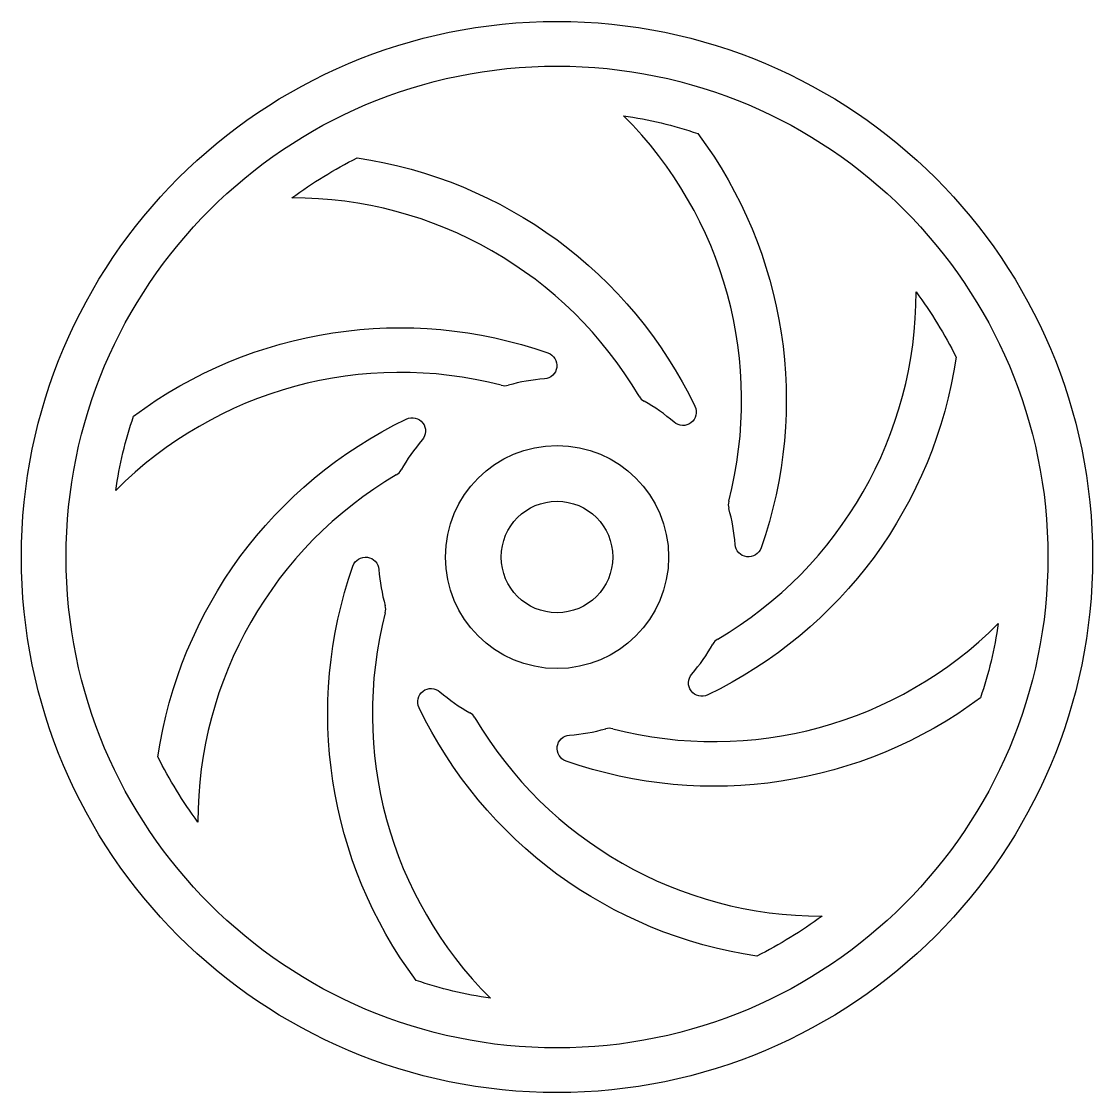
# Model space of a CAD drawing. Header units: millimetres. Extents: x 2933.7 to 2981.7, y 1631.1 to 1679.1.
import ezdxf

# ---------------------------------------------------------------- set-up
doc = ezdxf.new("R2010")
doc.units = ezdxf.units.MM

msp = doc.modelspace()

# ---------------------------------------------------------------- linework, layer by layer
for points in [[(2965.384, 1657.557, 0.266437), (2960.673, 1674.838, -0.042883), (2964.003, 1674.039, -0.249471), (2966.836, 1655.466, -0.814391), (2965.671, 1655.622)], [(2961.366, 1662.266, 0.266437), (2945.815, 1671.154, -0.042883), (2948.734, 1672.944, -0.249471), (2963.871, 1661.814, -0.814391), (2962.937, 1661.101)], [(2964.895, 1651.386, 0.266437), (2973.783, 1666.937, -0.042883), (2975.573, 1664.017, -0.249471), (2964.443, 1648.881, -0.814391), (2963.73, 1649.815)], [(2955.195, 1662.755, 0.266437), (2937.914, 1658.043, -0.042883), (2938.713, 1661.373, -0.249471), (2957.286, 1664.206, -0.814391), (2957.13, 1663.042)], [(2950.486, 1658.737, 0.266437), (2941.598, 1643.186, -0.042883), (2939.808, 1646.105, -0.249471), (2950.938, 1661.242, -0.814391), (2951.651, 1660.308)], [(2949.997, 1652.566, 0.266437), (2954.709, 1635.285, -0.042883), (2951.379, 1636.083, -0.249471), (2948.546, 1654.657, -0.814391), (2949.71, 1654.5)], [(2960.186, 1647.368, 0.266437), (2977.467, 1652.079, -0.042883), (2976.669, 1648.749, -0.249471), (2958.095, 1645.916, -0.814391), (2958.252, 1647.081)], [(2954.015, 1647.857, 0.266437), (2969.566, 1638.969, -0.042883), (2966.647, 1637.179, -0.249471), (2951.51, 1648.309, -0.814391), (2952.444, 1649.022)]]:
    msp.add_lwpolyline(points, format="xyb")
for radius in [24, 22, 5, 2.5]:
    msp.add_circle((2957.691, 1655.061), radius)
for centre, radius, start, end in [((2955.346, 1663.336), 0.6, 255.4127, 285.8181), ((2957.691, 1655.061), 8, 94.0209, 105.8181), ((2961.884, 1662.57), 0.6, 210.4127, 240.8181), ((2957.691, 1655.061), 8, 49.0209, 60.8181), ((2957.691, 1655.061), 8, 139.0209, 150.8181), ((2950.182, 1659.254), 0.6, 300.4127, 330.8181), ((2965.965, 1657.406), 0.6, 165.4127, 195.8181), ((2957.691, 1655.061), 8, 4.0209, 15.8181), ((2957.691, 1655.061), 8, 184.0209, 195.8181), ((2949.416, 1652.717), 0.6, 345.4127, 15.8181), ((2965.199, 1650.868), 0.6, 120.4127, 150.8181), ((2957.691, 1655.061), 8, 319.0209, 330.8181), ((2957.691, 1655.061), 8, 229.0209, 240.8181), ((2953.497, 1647.553), 0.6, 30.4127, 60.8181), ((2957.691, 1655.061), 8, 274.0209, 285.8181), ((2960.035, 1646.787), 0.6, 75.4127, 105.8181)]:
    msp.add_arc(centre, radius, start, end)

doc.saveas('drawing.dxf')
